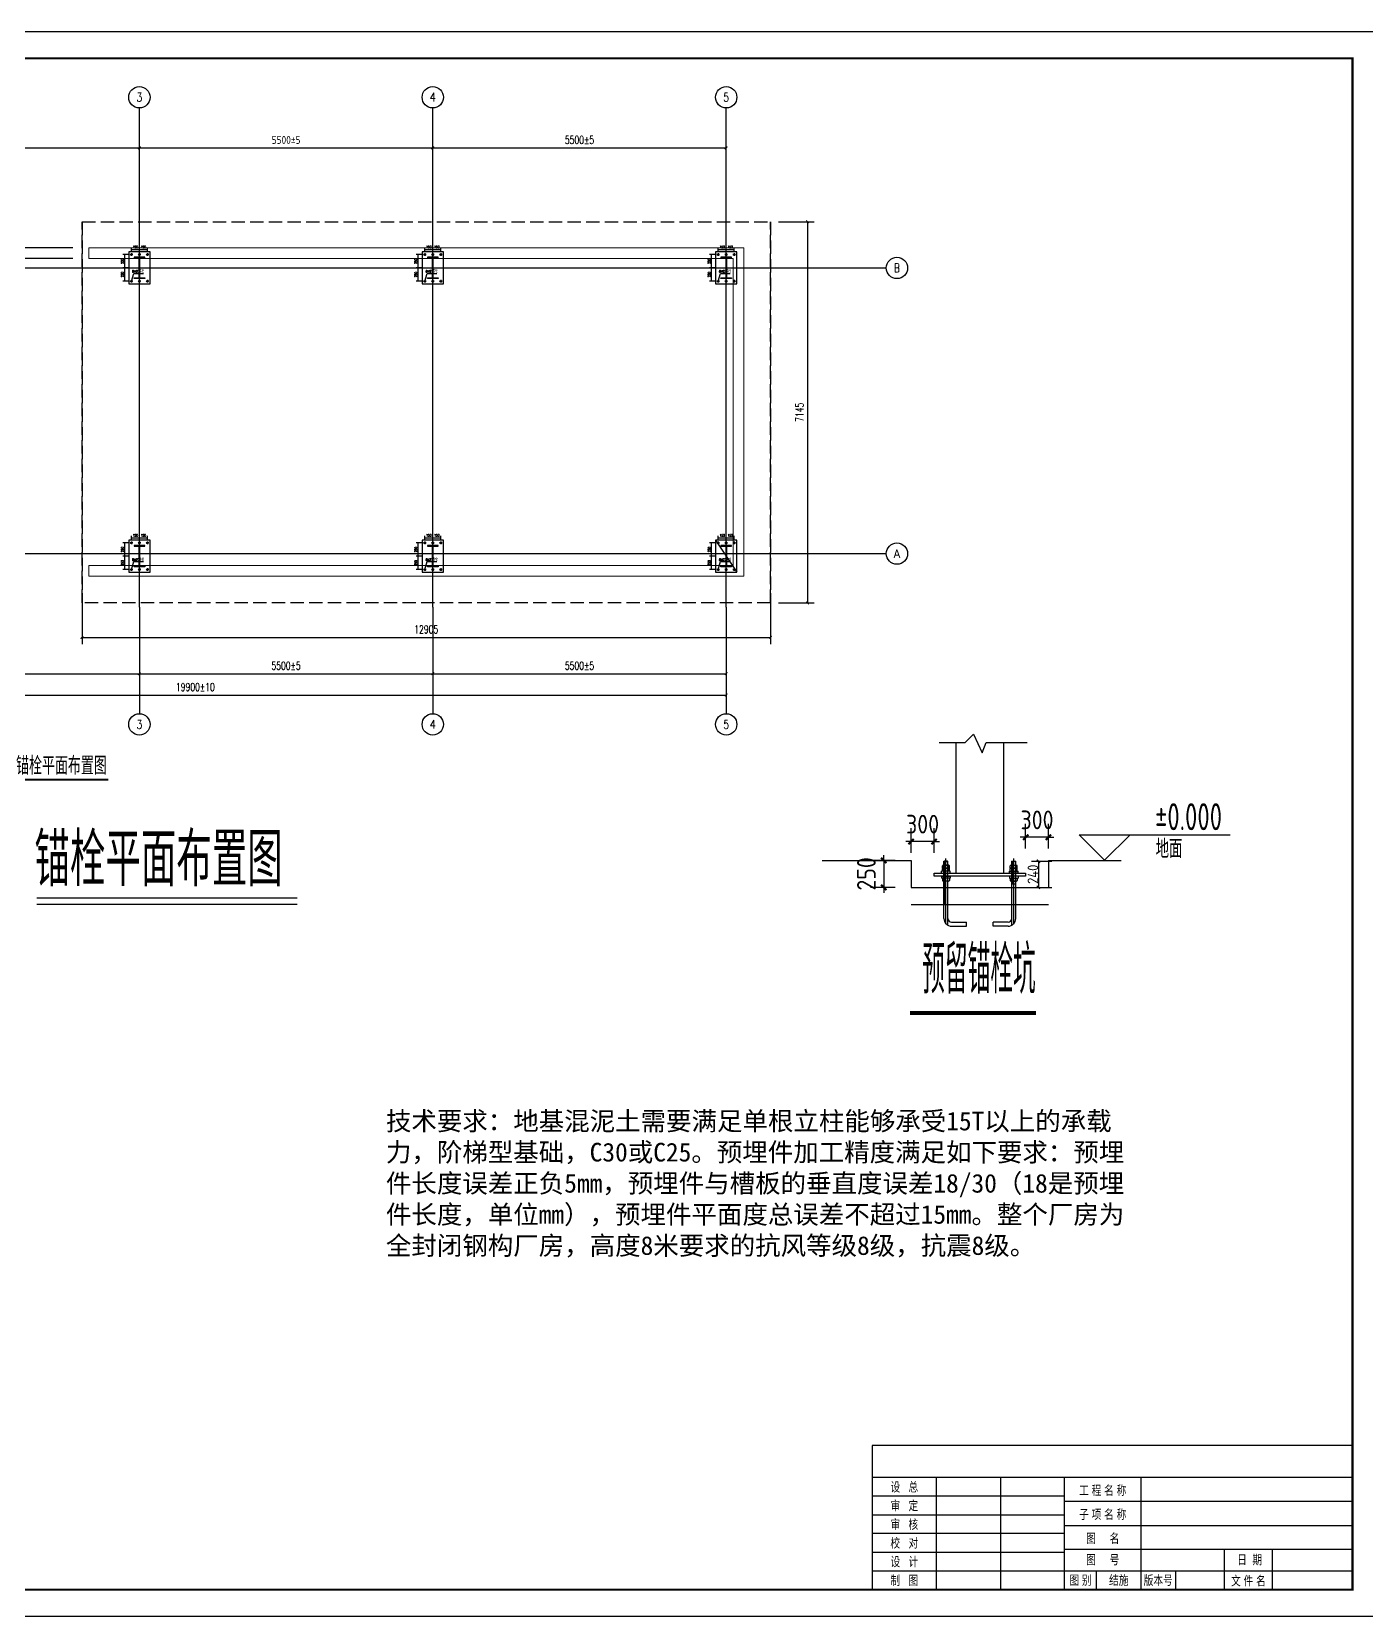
# Model space of a CAD drawing. Extents: x 1129386 to 1651949, y 463500 to 493200.
# Drawn here: x 1248415 to 1273433, y 463500 to 493200 of the extents above; entities that cross this region are included whole.
import ezdxf
from ezdxf.enums import TextEntityAlignment as Align

# ---------------------------------------------------------------- set-up
doc = ezdxf.new("R2010")
doc.units = 0
doc.header["$LTSCALE"] = 1000
doc.header["$MEASUREMENT"] = 0
for name, pattern in [('CENTER', [50.8, 31.75, -6.35, 6.35, -6.35]), ('DASH', [0.35, 0.25, -0.1]), ('DASHED', [4.8, 4, -0.8])]:
    doc.linetypes.add(name, pattern=pattern)
for name, color, linetype in [('1', 7, 'Continuous'), ('2', 3, 'CENTER'), ('3', 4, 'DASHED'), ('5', 2, 'Continuous'), ('8', 8, 'Continuous'), ('AXIS', 3, 'Continuous'), ('AXIS_TEXT', 7, 'Continuous'), ('DIM_LEAD', 3, 'Continuous'), ('DIM_SYMB', 3, 'Continuous'), ('DOTE', 1, 'Continuous'), ('PUB_DIM', 3, 'Continuous'), ('PUB_TEXT', 7, 'Continuous')]:
    doc.layers.add(name, color=color, linetype=linetype)
doc.styles.add('_TCH_AXIS', font='COMPLEX', dxfattribs={"bigfont": 'GBCBIG'})
doc.styles.add('_TCH_DIM', font='SIMPLEX', dxfattribs={"bigfont": 'GBCBIG'})
doc.styles.add('COMPLEX', font='COMPLEX')
doc.styles.add('DIM_FONT', font='SIMPLEX', dxfattribs={"width": 0.7, "bigfont": 'GBCBIG'})
doc.styles.add('HZ', font='tssdeng.shx', dxfattribs={"width": 0.7, "bigfont": 'tssdchn.shx'})
doc.styles.get("Standard").update_dxf_attribs({"font": 'gbenor.shx', "bigfont": 'gbcbig.shx'})
doc.styles.add('XKB', font='tjtxt.shx', dxfattribs={"width": 0.7, "bigfont": 'tssdchn.shx'})
doc.dimstyles.new('DIMN15', dxfattribs={"dimscale": 0.15, "dimtxt": 300, "dimasz": 100, "dimexe": 250, "dimexo": 300, "dimgap": 150, "dimtad": 1, "dimdec": 0, "dimzin": 0, "dimdsep": 46, "dimtxsty": 'DIM_FONT', "dimblk": 'ARCHTICK', "dimcen": 0.09, "dimclrt": 7, "dimazin": 2, "dimtfac": 1, "dimtdec": 0, "dimtix": 1, "dimtmove": 2, "dimatfit": 3, "dimldrblk": 'ARCHTICK', "dimfxl": 0, "dimtolj": 1, "dimtzin": 0, "dimarcsym": 0})
doc.dimstyles.new('DIMN50', dxfattribs={"dimscale": 0.5, "dimtxt": 300, "dimasz": 100, "dimexe": 250, "dimexo": 300, "dimgap": 150, "dimtad": 1, "dimdec": 0, "dimzin": 0, "dimdsep": 46, "dimtxsty": 'DIM_FONT', "dimblk": 'ARCHTICK', "dimcen": 0.09, "dimclrt": 7, "dimazin": 2, "dimtfac": 1, "dimtdec": 0, "dimtix": 1, "dimtmove": 2, "dimatfit": 3, "dimldrblk": 'ARCHTICK', "dimfxl": 0, "dimtolj": 1, "dimtzin": 0, "dimarcsym": 0})
doc.dimstyles.get("Standard").update_dxf_attribs({"dimscale": 100, "dimtxt": 3.5, "dimasz": 1, "dimexe": 2.5, "dimexo": 3, "dimgap": 1.5, "dimtad": 1, "dimdec": 0, "dimzin": 0, "dimdsep": 46, "dimtxsty": 'Standard', "dimblk": 'ARCHTICK', "dimcen": 0.09, "dimadec": 0, "dimazin": 0, "dimtfac": 1, "dimtdec": 0, "dimtix": 1, "dimtmove": 2, "dimatfit": 3, "dimldrblk": 'ARCHTICK', "dimfxl": 0, "dimtolj": 1, "dimtzin": 0, "dimarcsym": 0})

# ---------------------------------------------------------------- blocks, each defined once
blk = doc.blocks.new('_ArchTick')
at = {"color": 0, "linetype": 'ByBlock', "const_width": 0.4}
blk.add_lwpolyline([(-0.5, -0.5), (0.5, 0.5)], dxfattribs=at)
blk = doc.blocks.new('*D9')
at = {"layer": 'Defpoints', "color": 0}
for p in [(-6649, 16973), (-6499, 17069), (-6499, 16973)]:
    blk.add_point(p, dxfattribs=at)
at = {"layer": 'PUB_DIM', "color": 0, "lineweight": -2}
for p, q in [((-6649, 17018), (-6649, 17107)), ((-6649, 17069), (-6499, 17069)), ((-6499, 17018), (-6499, 17107))]:
    blk.add_line(p, q, dxfattribs=at)
at = {"layer": 'PUB_DIM', "color": 0, "lineweight": -2, "xscale": 15, "yscale": 15, "zscale": 15, "rotation": 180}
blk.add_blockref('_ArchTick', (-6649, 17069), dxfattribs=at)
at = {"layer": 'PUB_DIM', "color": 0, "lineweight": -2, "xscale": 15, "yscale": 15, "zscale": 15}
blk.add_blockref('_ArchTick', (-6499, 17069), dxfattribs=at)
at = {"layer": 'PUB_DIM', "color": 7, "insert": (-6574, 17114), "char_height": 45, "attachment_point": 5, "style": 'DIM_FONT'}
blk.add_mtext('\\A1;150', dxfattribs=at)
blk = doc.blocks.new('*D10')
at = {"layer": 'Defpoints', "color": 0}
for p in [(-6499, 16973), (-6349, 17069), (-6349, 16973)]:
    blk.add_point(p, dxfattribs=at)
at = {"layer": 'PUB_DIM', "color": 0, "lineweight": -2}
for p, q in [((-6499, 17018), (-6499, 17107)), ((-6499, 17069), (-6349, 17069)), ((-6349, 17018), (-6349, 17107))]:
    blk.add_line(p, q, dxfattribs=at)
at = {"layer": 'PUB_DIM', "color": 0, "lineweight": -2, "xscale": 15, "yscale": 15, "zscale": 15, "rotation": 180}
blk.add_blockref('_ArchTick', (-6499, 17069), dxfattribs=at)
at = {"layer": 'PUB_DIM', "color": 0, "lineweight": -2, "xscale": 15, "yscale": 15, "zscale": 15}
blk.add_blockref('_ArchTick', (-6349, 17069), dxfattribs=at)
at = {"layer": 'PUB_DIM', "color": 7, "insert": (-6424, 17114), "char_height": 45, "attachment_point": 5, "style": 'DIM_FONT'}
blk.add_mtext('\\A1;150', dxfattribs=at)
blk = doc.blocks.new('*D11')
at = {"layer": 'Defpoints', "color": 0}
for p in [(-6773, 16973), (-6649, 16973), (-6649, 16723)]:
    blk.add_point(p, dxfattribs=at)
at = {"layer": 'PUB_DIM', "color": 0, "lineweight": -2}
for p, q in [((-6694, 16973), (-6810, 16973)), ((-6773, 16723), (-6773, 16973)), ((-6694, 16723), (-6810, 16723))]:
    blk.add_line(p, q, dxfattribs=at)
at = {"layer": 'PUB_DIM', "color": 0, "lineweight": -2, "xscale": 15, "yscale": 15, "zscale": 15}
for p, rotation in [((-6773, 16973), 90), ((-6773, 16723), 270)]:
    blk.add_blockref('_ArchTick', p, dxfattribs=dict(at, rotation=rotation))
at = {"layer": 'PUB_DIM', "color": 7, "insert": (-6818, 16848), "char_height": 45, "attachment_point": 5, "rotation": 90, "style": 'DIM_FONT'}
blk.add_mtext('\\A1;250', dxfattribs=at)
blk = doc.blocks.new('*D12')
at = {"layer": 'Defpoints', "color": 0}
for p in [(-6773, 16723), (-6649, 16723), (-6649, 16473)]:
    blk.add_point(p, dxfattribs=at)
at = {"layer": 'PUB_DIM', "color": 0, "lineweight": -2}
for p, q in [((-6694, 16723), (-6810, 16723)), ((-6773, 16473), (-6773, 16723)), ((-6694, 16473), (-6810, 16473))]:
    blk.add_line(p, q, dxfattribs=at)
at = {"layer": 'PUB_DIM', "color": 0, "lineweight": -2, "xscale": 15, "yscale": 15, "zscale": 15}
for p, rotation in [((-6773, 16723), 90), ((-6773, 16473), 270)]:
    blk.add_blockref('_ArchTick', p, dxfattribs=dict(at, rotation=rotation))
at = {"layer": 'PUB_DIM', "color": 7, "insert": (-6818, 16598), "char_height": 45, "attachment_point": 5, "rotation": 90, "style": 'DIM_FONT'}
blk.add_mtext('\\A1;250', dxfattribs=at)
blk = doc.blocks.new('*D410')
at = {"layer": 'AXIS', "color": 0, "lineweight": -2}
for p, q in [((1244933, 489922), (1244933, 491147)), ((1244933, 491022), (1250433, 491022)), ((1250433, 489922), (1250433, 491147))]:
    blk.add_line(p, q, dxfattribs=at)
at = {"layer": 'Defpoints', "color": 0}
for p in [(1250433, 491022), (1244933, 489772), (1250433, 489772)]:
    blk.add_point(p, dxfattribs=at)
at = {"layer": 'AXIS', "color": 0, "lineweight": -2, "xscale": 50, "yscale": 50, "zscale": 50, "rotation": 180}
blk.add_blockref('_ArchTick', (1244933, 491022), dxfattribs=at)
at = {"layer": 'AXIS', "color": 0, "lineweight": -2, "xscale": 50, "yscale": 50, "zscale": 50}
blk.add_blockref('_ArchTick', (1250433, 491022), dxfattribs=at)
at = {"layer": 'AXIS', "color": 7, "insert": (1247683, 491172), "char_height": 150, "attachment_point": 5, "style": 'DIM_FONT'}
blk.add_mtext('\\A1;5500%%P5', dxfattribs=at)
blk = doc.blocks.new('*D411')
at = {"layer": 'AXIS', "color": 0, "lineweight": -2}
for p, q in [((1250433, 489922), (1250433, 491147)), ((1250433, 491022), (1255933, 491022)), ((1255933, 489922), (1255933, 491147))]:
    blk.add_line(p, q, dxfattribs=at)
at = {"layer": 'Defpoints', "color": 0}
for p in [(1255933, 491022), (1250433, 489772), (1255933, 489772)]:
    blk.add_point(p, dxfattribs=at)
at = {"layer": 'AXIS', "color": 0, "lineweight": -2, "xscale": 50, "yscale": 50, "zscale": 50, "rotation": 180}
blk.add_blockref('_ArchTick', (1250433, 491022), dxfattribs=at)
at = {"layer": 'AXIS', "color": 0, "lineweight": -2, "xscale": 50, "yscale": 50, "zscale": 50}
blk.add_blockref('_ArchTick', (1255933, 491022), dxfattribs=at)
at = {"layer": 'AXIS', "color": 7, "insert": (1253183, 491172), "char_height": 150, "attachment_point": 5}
blk.add_mtext('\\A1;5500%%P5', dxfattribs=at)
blk = doc.blocks.new('*D412')
at = {"layer": 'AXIS', "color": 0, "lineweight": -2}
for p, q in [((1255933, 489922), (1255933, 491147)), ((1255933, 491022), (1261433, 491022)), ((1261433, 489922), (1261433, 491147))]:
    blk.add_line(p, q, dxfattribs=at)
at = {"layer": 'Defpoints', "color": 0}
for p in [(1261433, 491022), (1255933, 489772), (1261433, 489772)]:
    blk.add_point(p, dxfattribs=at)
at = {"layer": 'AXIS', "color": 0, "lineweight": -2, "xscale": 50, "yscale": 50, "zscale": 50, "rotation": 180}
blk.add_blockref('_ArchTick', (1255933, 491022), dxfattribs=at)
at = {"layer": 'AXIS', "color": 0, "lineweight": -2, "xscale": 50, "yscale": 50, "zscale": 50}
blk.add_blockref('_ArchTick', (1261433, 491022), dxfattribs=at)
at = {"layer": 'AXIS', "color": 7, "insert": (1258683, 491172), "char_height": 150, "attachment_point": 5, "style": 'DIM_FONT'}
blk.add_mtext('\\A1;5500%%P5', dxfattribs=at)
blk = doc.blocks.new('*D414')
at = {"layer": 'AXIS', "color": 0, "lineweight": -2}
for p, q in [((1244933, 482267), (1244933, 481042)), ((1250433, 482267), (1250433, 481042)), ((1244933, 481167), (1250433, 481167))]:
    blk.add_line(p, q, dxfattribs=at)
at = {"layer": 'Defpoints', "color": 0}
for p in [(1244933, 482417), (1250433, 482417), (1250433, 481167)]:
    blk.add_point(p, dxfattribs=at)
at = {"layer": 'AXIS', "color": 0, "lineweight": -2, "xscale": 50, "yscale": 50, "zscale": 50, "rotation": 180}
blk.add_blockref('_ArchTick', (1244933, 481167), dxfattribs=at)
at = {"layer": 'AXIS', "color": 0, "lineweight": -2, "xscale": 50, "yscale": 50, "zscale": 50}
blk.add_blockref('_ArchTick', (1250433, 481167), dxfattribs=at)
at = {"layer": 'AXIS', "color": 7, "insert": (1247683, 481317), "char_height": 150, "attachment_point": 5, "style": 'DIM_FONT'}
blk.add_mtext('\\A1;5500%%P5', dxfattribs=at)
blk = doc.blocks.new('*D415')
at = {"layer": 'AXIS', "color": 0, "lineweight": -2}
for p, q in [((1250433, 482267), (1250433, 481042)), ((1255933, 482267), (1255933, 481042)), ((1250433, 481167), (1255933, 481167))]:
    blk.add_line(p, q, dxfattribs=at)
at = {"layer": 'Defpoints', "color": 0}
for p in [(1250433, 482417), (1255933, 482417), (1255933, 481167)]:
    blk.add_point(p, dxfattribs=at)
at = {"layer": 'AXIS', "color": 0, "lineweight": -2, "xscale": 50, "yscale": 50, "zscale": 50, "rotation": 180}
blk.add_blockref('_ArchTick', (1250433, 481167), dxfattribs=at)
at = {"layer": 'AXIS', "color": 0, "lineweight": -2, "xscale": 50, "yscale": 50, "zscale": 50}
blk.add_blockref('_ArchTick', (1255933, 481167), dxfattribs=at)
at = {"layer": 'AXIS', "color": 7, "insert": (1253183, 481317), "char_height": 150, "attachment_point": 5, "style": 'DIM_FONT'}
blk.add_mtext('\\A1;5500%%P5', dxfattribs=at)
blk = doc.blocks.new('*D416')
at = {"layer": 'AXIS', "color": 0, "lineweight": -2}
for p, q in [((1255933, 482267), (1255933, 481042)), ((1261433, 482267), (1261433, 481042)), ((1255933, 481167), (1261433, 481167))]:
    blk.add_line(p, q, dxfattribs=at)
at = {"layer": 'Defpoints', "color": 0}
for p in [(1255933, 482417), (1261433, 482417), (1261433, 481167)]:
    blk.add_point(p, dxfattribs=at)
at = {"layer": 'AXIS', "color": 0, "lineweight": -2, "xscale": 50, "yscale": 50, "zscale": 50, "rotation": 180}
blk.add_blockref('_ArchTick', (1255933, 481167), dxfattribs=at)
at = {"layer": 'AXIS', "color": 0, "lineweight": -2, "xscale": 50, "yscale": 50, "zscale": 50}
blk.add_blockref('_ArchTick', (1261433, 481167), dxfattribs=at)
at = {"layer": 'AXIS', "color": 7, "insert": (1258683, 481317), "char_height": 150, "attachment_point": 5, "style": 'DIM_FONT'}
blk.add_mtext('\\A1;5500±5', dxfattribs=at)
blk = doc.blocks.new('*D417')
at = {"layer": 'AXIS', "color": 0, "lineweight": -2}
for p, q in [((1241533, 482267), (1241533, 480642)), ((1261433, 482267), (1261433, 480642)), ((1241533, 480767), (1261433, 480767))]:
    blk.add_line(p, q, dxfattribs=at)
at = {"layer": 'Defpoints', "color": 0}
for p in [(1241533, 482417), (1261433, 482417), (1261433, 480767)]:
    blk.add_point(p, dxfattribs=at)
at = {"layer": 'AXIS', "color": 0, "lineweight": -2, "xscale": 50, "yscale": 50, "zscale": 50, "rotation": 180}
blk.add_blockref('_ArchTick', (1241533, 480767), dxfattribs=at)
at = {"layer": 'AXIS', "color": 0, "lineweight": -2, "xscale": 50, "yscale": 50, "zscale": 50}
blk.add_blockref('_ArchTick', (1261433, 480767), dxfattribs=at)
at = {"layer": 'AXIS', "color": 7, "insert": (1251483, 480917), "char_height": 150, "attachment_point": 5, "style": 'DIM_FONT'}
blk.add_mtext('\\A1;19900%%P10', dxfattribs=at)
blk = doc.blocks.new('_AXISO')
blk.add_circle((0, 0), 0.5)
at = {"layer": 'AXIS_TEXT', "style": 'COMPLEX', "width": 1.041667}
blk.add_attdef('A', text='', height=0.56, dxfattribs=at).set_placement((-0.25, -0.28), (0.25, -0.28), align=Align.FIT)
blk = doc.blocks.new('*D419')
at = {"color": 0, "lineweight": -2}
for p, q in [((1248198, 489148), (1248198, 489248)), ((1249188, 489148), (1247948, 489148)), ((1249188, 488948), (1247948, 488948)), ((1248198, 489148), (1248198, 488948)), ((1248198, 488948), (1248198, 488848))]:
    blk.add_line(p, q, dxfattribs=at)
at = {"layer": 'Defpoints', "color": 0}
for p in [(1248198, 488948), (1249488, 489148), (1249488, 488948)]:
    blk.add_point(p, dxfattribs=at)
at = {"color": 0, "lineweight": -2, "xscale": 100, "yscale": 100, "zscale": 100}
for p, rotation in [((1248198, 489148), 270), ((1248198, 488948), 90)]:
    blk.add_blockref('_ArchTick', p, dxfattribs=dict(at, rotation=rotation))
at = {"color": 0, "insert": (1247873, 489048), "char_height": 350, "attachment_point": 5, "rotation": 90}
blk.add_mtext('\\A1;200', dxfattribs=at)
blk = doc.blocks.new('*D421')
at = {"color": 0, "lineweight": -2}
for p, q in [((1264600, 477667), (1264136, 477667)), ((1264386, 477667), (1264386, 477767)), ((1264386, 477667), (1264386, 477163)), ((1264600, 477163), (1264136, 477163)), ((1264386, 477163), (1264386, 477063))]:
    blk.add_line(p, q, dxfattribs=at)
at = {"layer": 'Defpoints', "color": 0}
for p in [(1264900, 477667), (1264386, 477163), (1264900, 477163)]:
    blk.add_point(p, dxfattribs=at)
at = {"color": 0, "lineweight": -2, "xscale": 100, "yscale": 100, "zscale": 100}
for p, rotation in [((1264386, 477667), 270), ((1264386, 477163), 90)]:
    blk.add_blockref('_ArchTick', p, dxfattribs=dict(at, rotation=rotation))
at = {"color": 0, "insert": (1264061, 477415), "char_height": 350, "attachment_point": 5, "rotation": 90}
blk.add_mtext('\\A1;250', dxfattribs=at)
blk = doc.blocks.new('*D422')
at = {"color": 0, "lineweight": -2}
for p, q in [((1264900, 477809), (1264900, 478272)), ((1265329, 477809), (1265329, 478272)), ((1264900, 478022), (1264800, 478022)), ((1265329, 478022), (1264900, 478022)), ((1265329, 478022), (1265429, 478022))]:
    blk.add_line(p, q, dxfattribs=at)
at = {"layer": 'Defpoints', "color": 0}
for p in [(1264900, 478022), (1264900, 477509), (1265329, 477509)]:
    blk.add_point(p, dxfattribs=at)
at = {"color": 0, "lineweight": -2, "xscale": 100, "yscale": 100, "zscale": 100}
blk.add_blockref('_ArchTick', (1264900, 478022), dxfattribs=at)
at = {"color": 0, "lineweight": -2, "xscale": 100, "yscale": 100, "zscale": 100, "rotation": 180}
blk.add_blockref('_ArchTick', (1265329, 478022), dxfattribs=at)
at = {"color": 0, "insert": (1265115, 478347), "char_height": 350, "attachment_point": 5}
blk.add_mtext('\\A1;300', dxfattribs=at)
blk = doc.blocks.new('*D423')
at = {"color": 0, "lineweight": -2}
for p, q in [((1267046, 477889), (1267046, 478352)), ((1267475, 477889), (1267475, 478352)), ((1267046, 478102), (1266946, 478102)), ((1267475, 478102), (1267046, 478102)), ((1267475, 478102), (1267575, 478102))]:
    blk.add_line(p, q, dxfattribs=at)
at = {"layer": 'Defpoints', "color": 0}
for p in [(1267046, 478102), (1267046, 477589), (1267475, 477589)]:
    blk.add_point(p, dxfattribs=at)
at = {"color": 0, "lineweight": -2, "xscale": 100, "yscale": 100, "zscale": 100}
blk.add_blockref('_ArchTick', (1267046, 478102), dxfattribs=at)
at = {"color": 0, "lineweight": -2, "xscale": 100, "yscale": 100, "zscale": 100, "rotation": 180}
blk.add_blockref('_ArchTick', (1267475, 478102), dxfattribs=at)
at = {"color": 0, "insert": (1267260, 478427), "char_height": 350, "attachment_point": 5}
blk.add_mtext('\\A1;300', dxfattribs=at)
blk = doc.blocks.new('*D424')
at = {"color": 0, "lineweight": -2}
for p, q in [((1267154, 477653), (1267536, 477653)), ((1267286, 477653), (1267286, 477163)), ((1267161, 477163), (1267536, 477163))]:
    blk.add_line(p, q, dxfattribs=at)
at = {"layer": 'Defpoints', "color": 0}
for p in [(1266854, 477653), (1266861, 477163), (1267286, 477163)]:
    blk.add_point(p, dxfattribs=at)
at = {"color": 0, "lineweight": -2, "xscale": 60, "yscale": 60, "zscale": 60}
for p, rotation in [((1267286, 477653), 90), ((1267286, 477163), 270)]:
    blk.add_blockref('_ArchTick', p, dxfattribs=dict(at, rotation=rotation))
at = {"color": 0, "insert": (1267183, 477408), "char_height": 200, "attachment_point": 5, "rotation": 90}
blk.add_mtext('\\A1;240', dxfattribs=at)
blk = doc.blocks.new('*D438')
at = {"layer": 'AXIS', "color": 0, "lineweight": -2}
for p, q in [((1262413, 489638), (1263083, 489638)), ((1262958, 489638), (1262958, 482493)), ((1262413, 482493), (1263083, 482493))]:
    blk.add_line(p, q, dxfattribs=at)
at = {"layer": 'Defpoints', "color": 0}
for p in [(1262263, 489638), (1262263, 482493), (1262958, 482493)]:
    blk.add_point(p, dxfattribs=at)
at = {"layer": 'AXIS', "color": 0, "lineweight": -2, "xscale": 50, "yscale": 50, "zscale": 50}
for p, rotation in [((1262958, 489638), 90), ((1262958, 482493), 270)]:
    blk.add_blockref('_ArchTick', p, dxfattribs=dict(at, rotation=rotation))
at = {"layer": 'AXIS', "color": 7, "insert": (1262808, 486065), "char_height": 150, "attachment_point": 5, "rotation": 90, "style": 'DIM_FONT'}
blk.add_mtext('\\A1;7145', dxfattribs=at)
blk = doc.blocks.new('*D439')
at = {"layer": 'AXIS', "color": 0, "lineweight": -2}
for p, q in [((1249358, 482676), (1249358, 481723)), ((1262263, 482676), (1262263, 481723)), ((1249358, 481848), (1262263, 481848))]:
    blk.add_line(p, q, dxfattribs=at)
at = {"layer": 'Defpoints', "color": 0}
for p in [(1249358, 482826), (1262263, 482826), (1262263, 481848)]:
    blk.add_point(p, dxfattribs=at)
at = {"layer": 'AXIS', "color": 0, "lineweight": -2, "xscale": 50, "yscale": 50, "zscale": 50, "rotation": 180}
blk.add_blockref('_ArchTick', (1249358, 481848), dxfattribs=at)
at = {"layer": 'AXIS', "color": 0, "lineweight": -2, "xscale": 50, "yscale": 50, "zscale": 50}
blk.add_blockref('_ArchTick', (1262263, 481848), dxfattribs=at)
at = {"layer": 'AXIS', "color": 7, "insert": (1255811, 481998), "char_height": 150, "attachment_point": 5, "style": 'DIM_FONT'}
blk.add_mtext('\\A1;12905', dxfattribs=at)
blk = doc.blocks.new('ew43 434tr34')
for p, q in [((-6698.6, 17022.7), (-6698.6, 16422.7)), ((-6298.6, 17022.7), (-6698.6, 17022.7)), ((-6623.6, 16972.7), (-6673.6, 16972.7)), ((-6648.6, 16997.7), (-6648.6, 16947.7)), ((-6473.6, 16972.7), (-6523.6, 16972.7)), ((-6498.6, 16997.7), (-6498.6, 16947.7)), ((-6323.6, 16972.7), (-6373.6, 16972.7)), ((-6348.6, 16997.7), (-6348.6, 16947.7)), ((-6298.6, 16422.7), (-6298.6, 17022.7)), ((-6498.6, 16922.7), (-6498.6, 16522.7)), ((-6698.6, 16422.7), (-6298.6, 16422.7)), ((-6623.6, 16472.7), (-6673.6, 16472.7)), ((-6648.6, 16497.7), (-6648.6, 16447.7)), ((-6473.6, 16472.7), (-6523.6, 16472.7)), ((-6498.6, 16497.7), (-6498.6, 16447.7)), ((-6323.6, 16472.7), (-6373.6, 16472.7)), ((-6348.6, 16497.7), (-6348.6, 16447.7))]:
    blk.add_line(p, q)
for points in [[(-6598.6, 16909.7), (-6398.6, 16909.7), (-6398.6, 16922.7), (-6598.6, 16922.7)], [(-6501.6, 16922.7), (-6495.6, 16922.7), (-6495.6, 16522.7), (-6501.6, 16522.7)], [(-6598.6, 16535.7), (-6398.6, 16535.7), (-6398.6, 16522.7), (-6598.6, 16522.7)]]:
    blk.add_lwpolyline(points, close=True)
for centre in [(-6648.6, 16972.7), (-6498.6, 16972.7), (-6348.6, 16972.7), (-6648.6, 16472.7), (-6498.6, 16472.7), (-6348.6, 16472.7)]:
    blk.add_circle(centre, 15)
at = {"layer": 'DIM_LEAD'}
for p, q in [((-6648.6, 16472.7), (-6604.3, 16621.4)), ((-6604.3, 16621.4), (-6422, 16621.4))]:
    blk.add_line(p, q, dxfattribs=at)
at = {"layer": 'PUB_TEXT', "style": '_TCH_DIM', "width": 0.705882}
blk.add_text('6M27', height=44.62, dxfattribs=at).set_placement((-6634.1, 16637.2))
at = {"layer": 'PUB_TEXT', "style": '_TCH_DIM'}
blk.add_text('锚栓', height=50.64, dxfattribs=at).set_placement((-6508.1, 16637.2))
at = {"layer": 'PUB_DIM'}
for p1, p2, distance, picture, middle in [((-6648.6, 16722.7), (-6648.6, 16972.7), 124, '*D11', (-6817.5, 16847.7)), ((-6648.6, 16972.7), (-6498.6, 16972.7), 96.8, '*D9', (-6573.6, 17114.5)), ((-6498.6, 16972.7), (-6348.6, 16972.7), 96.8, '*D10', (-6423.6, 17114.5)), ((-6648.6, 16472.7), (-6648.6, 16722.7), 124, '*D12', (-6817.5, 16597.7))]:
    dim = blk.add_aligned_dim(p1=p1, p2=p2, distance=distance, dimstyle='DIMN15', dxfattribs=at)
    dim.commit()
    dim.dimension.update_dxf_attribs({"geometry": picture, "text_midpoint": middle})

msp = doc.modelspace()

# ---------------------------------------------------------------- linework, layer by layer
for p, q in [((1261233.4, 483668.7), (1261633.4, 483068.7)), ((1265914.3, 479879.8), (1266067.5, 480034.9)), ((1266067.5, 480034.9), (1266231.7, 479684.9)), ((1266231.7, 479684.9), (1266306.1, 479879.8)), ((1263231.1, 477667.2), (1264900.3, 477667.2)), ((1264900.3, 477667.2), (1264900.3, 477162.6)), ((1267474.9, 477667.2), (1267474.9, 477162.6)), ((1267474.9, 477667.2), (1268835.8, 477667.2)), ((1264900.3, 477162.6), (1267474.9, 477162.6)), ((1264900.3, 476842.6), (1267474.9, 476842.6))]:
    msp.add_line(p, q)
for points in [[(1265427.3, 479879.8), (1265914.3, 479879.8)], [(1265743.7, 477430.3), (1265743.7, 479879.8)], [(1266306.1, 479879.8), (1267076.7, 479879.8)], [(1266631.5, 479879.8), (1266631.5, 477430.3)]]:
    msp.add_lwpolyline(points)
msp.add_lwpolyline([(1265329.3, 477430.3), (1267045.9, 477430.3), (1267045.9, 477371.8), (1265329.3, 477371.8)], close=True)
at = {"layer": '1', "color": 7, "linetype": 'DASH', "lineweight": 30}
for p, q in [((1249358.4, 482492.9), (1249358.4, 489637.9)), ((1249358.4, 489637.9), (1262263.4, 489637.9)), ((1249358.4, 489637.9), (1249358.4, 482492.9)), ((1249358.4, 489637.9), (1262263.4, 489637.9)), ((1262263.4, 482492.9), (1262263.4, 489637.9)), ((1262263.4, 489637.9), (1262263.4, 482492.9)), ((1262263.4, 482492.9), (1249358.4, 482492.9)), ((1262263.4, 482492.9), (1249358.4, 482492.9))]:
    msp.add_line(p, q, dxfattribs=at)
at = {"layer": '1', "color": 2, "linetype": 'Continuous', "lineweight": 13}
for p, q in [((1249488.4, 488947.9), (1249488.4, 489147.9)), ((1249488.4, 489147.9), (1261763.4, 489147.9)), ((1249488.4, 489147.9), (1249488.4, 488947.9)), ((1249488.4, 489147.9), (1261763.4, 489147.9)), ((1261563.4, 488947.9), (1249488.4, 488947.9)), ((1249488.4, 488947.9), (1261563.4, 488947.9)), ((1261563.4, 488947.9), (1261563.4, 483192.9)), ((1261563.4, 483192.9), (1261563.4, 488947.9)), ((1261763.4, 489147.9), (1261763.4, 482992.9)), ((1261763.4, 482992.9), (1261763.4, 489147.9)), ((1261563.4, 483192.9), (1249488.4, 483192.9)), ((1249488.4, 482992.9), (1249488.4, 483192.9)), ((1261563.4, 483192.9), (1249488.4, 483192.9)), ((1249488.4, 483192.9), (1249488.4, 482992.9)), ((1261763.4, 482992.9), (1249488.4, 482992.9)), ((1261763.4, 482992.9), (1249488.4, 482992.9))]:
    msp.add_line(p, q, dxfattribs=at)
at = {"layer": '1', "color": 7}
for p, q in [((1268527.2, 477672.1), (1268049.9, 478149.4)), ((1268049.9, 478149.4), (1270881.4, 478149.4)), ((1268527.2, 477672.1), (1269004.5, 478149.4))]:
    msp.add_line(p, q, dxfattribs=at)
at = {"layer": '1'}
msp.add_line((1248513.7, 476846.8), (1253390.6, 476846.8), dxfattribs=at)
at = {"layer": '1', "ltscale": 0.5}
msp.add_lwpolyline([(1231622.6, 463500.1), (1273672.5, 463500.1), (1273672.5, 493200), (1231622.6, 493200)], close=True, dxfattribs=at)
at = {"layer": '1', "const_width": 78.8}
msp.add_lwpolyline([(1264878.3, 474807.8), (1267240.8, 474807.8)], dxfattribs=at)
at = {"layer": '1'}
for points in [[(1273172.5, 466100.1), (1264172.5, 466100.1)], [(1265372.5, 464000.1), (1265372.5, 466100.1)], [(1266572.5, 466100.1), (1266572.5, 464000.1)], [(1267772.5, 464000.1), (1267772.5, 466100.1)], [(1269208.8, 466100.1), (1269208.8, 464000.1)], [(1267772.5, 465750.1), (1264172.5, 465750.1)], [(1264172.5, 465400.1), (1267772.5, 465400.1)], [(1273172.5, 465650.1), (1267772.5, 465650.1)], [(1267772.5, 465200.1), (1273172.5, 465200.1)], [(1267772.5, 465050.1), (1264172.5, 465050.1)], [(1264172.5, 464700.1), (1267772.5, 464700.1)], [(1273172.5, 464750.1), (1267772.5, 464750.1)], [(1270772.5, 464000.1), (1270772.5, 464750.1)], [(1271672.5, 464350.1), (1271672.5, 464750.1)], [(1264172.5, 464350.1), (1273172.5, 464350.1)], [(1268375.7, 464000.1), (1268375.7, 464350.1)], [(1269855, 464350.1), (1269855, 464000.1)], [(1271672.5, 464000.1), (1271672.5, 464404.9)]]:
    msp.add_lwpolyline(points, dxfattribs=at)
at = {"layer": '2', "color": 3, "linetype": 'CENTER'}
for p, q in [((1265552.3, 476472.8), (1265552.3, 477705.3)), ((1266822.8, 476472.8), (1266822.8, 477705.3))]:
    msp.add_line(p, q, dxfattribs=at)
at = {"layer": '3', "color": 4, "linetype": 'DASHED'}
for p, q in [((1265514.1, 476842.6), (1265514.1, 477651.1)), ((1265521.3, 477647.7), (1265521.3, 476842.6)), ((1265583.3, 477647.7), (1265583.3, 476842.6)), ((1265590.8, 476842.6), (1265590.6, 477651.1)), ((1266784.6, 477222.3), (1266784.6, 477651.1)), ((1266791.9, 477647.7), (1266791.9, 477222.3)), ((1266853.9, 477647.7), (1266853.9, 477222.3)), ((1266861.1, 477222.3), (1266861.1, 477651.1)), ((1266861.6, 477222.3), (1266784.4, 477222.3)), ((1265514.1, 476842.6), (1265590.8, 476842.6))]:
    msp.add_line(p, q, dxfattribs=at)
at = {"layer": '5', "color": 2, "linetype": 'Continuous'}
for p, q in [((1265608.6, 477575.7), (1265499, 477575.7)), ((1265513.6, 477646.9), (1265521.3, 477652.9)), ((1265513.6, 477646.9), (1265590.7, 477646.9)), ((1265514.1, 477576), (1265514.1, 477647.7)), ((1265514.1, 477576), (1265514.1, 477466.3)), ((1265583.3, 477652.9), (1265521.3, 477652.9)), ((1265590.7, 477646.9), (1265583.3, 477652.9)), ((1265590.6, 477576), (1265590.6, 477647.7)), ((1265590.6, 477576), (1265590.6, 477466.3)), ((1266766.5, 477575.7), (1266876.2, 477575.7)), ((1266784.4, 477646.9), (1266791.9, 477652.9)), ((1266861.6, 477646.9), (1266784.4, 477646.9)), ((1266784.6, 477576), (1266784.6, 477647.7)), ((1266784.6, 477576), (1266784.6, 477466.3)), ((1266791.9, 477652.9), (1266853.9, 477652.9)), ((1266861.6, 477646.9), (1266853.9, 477652.9)), ((1266861.1, 477576), (1266861.1, 477647.7)), ((1266861.1, 477576), (1266861.1, 477466.3)), ((1265632.6, 477466.2), (1265471.7, 477466.2)), ((1265471.7, 477430.3), (1265471.7, 477466.2)), ((1265471.7, 477430.3), (1265632.6, 477430.3)), ((1265471.7, 477430.3), (1265632.6, 477430.3)), ((1265471.7, 477371.8), (1265632.6, 477371.8)), ((1265471.7, 477371.8), (1265471.7, 477335.9)), ((1265471.7, 477371.8), (1265632.6, 477371.8)), ((1265632.6, 477335.9), (1265471.7, 477335.9)), ((1265489.8, 477520.6), (1265489.8, 477566.5)), ((1265617.8, 477520.6), (1265489.8, 477520.6)), ((1265489.8, 477465.5), (1265489.8, 477511.4)), ((1265617.8, 477335.9), (1265489.8, 477335.9)), ((1265489.8, 477335.9), (1265489.8, 477290)), ((1265608.6, 477520.6), (1265499, 477520.6)), ((1265608.6, 477335.9), (1265499, 477335.9)), ((1265608.6, 477280.8), (1265499, 477280.8)), ((1265617.8, 477520.6), (1265617.8, 477566.5)), ((1265617.8, 477465.5), (1265617.8, 477511.4)), ((1265617.8, 477335.9), (1265617.8, 477290)), ((1265632.6, 477430.3), (1265632.6, 477466.2)), ((1265632.6, 477371.8), (1265632.6, 477335.9)), ((1266742.6, 477466.2), (1266903.5, 477466.2)), ((1266742.6, 477430.3), (1266742.6, 477466.2)), ((1266903.5, 477430.3), (1266742.6, 477430.3)), ((1266903.5, 477430.3), (1266742.6, 477430.3)), ((1266903.5, 477371.8), (1266742.6, 477371.8)), ((1266742.6, 477371.8), (1266742.6, 477335.9)), ((1266903.5, 477371.8), (1266742.6, 477371.8)), ((1266742.6, 477335.9), (1266903.5, 477335.9)), ((1266757.4, 477520.6), (1266757.4, 477566.5)), ((1266757.4, 477520.6), (1266885.4, 477520.6)), ((1266757.4, 477465.5), (1266757.4, 477511.4)), ((1266757.4, 477335.9), (1266885.4, 477335.9)), ((1266757.4, 477335.9), (1266757.4, 477290)), ((1266766.5, 477520.6), (1266876.2, 477520.6)), ((1266766.5, 477335.9), (1266876.2, 477335.9)), ((1266766.5, 477280.8), (1266876.2, 477280.8)), ((1266885.4, 477520.6), (1266885.4, 477566.5)), ((1266885.4, 477465.5), (1266885.4, 477511.4)), ((1266885.4, 477335.9), (1266885.4, 477290)), ((1266903.5, 477430.3), (1266903.5, 477466.2)), ((1266903.5, 477371.8), (1266903.5, 477335.9)), ((1265514.1, 476579), (1265514.1, 477222.3)), ((1265590.6, 476451.1), (1265590.6, 477222.3)), ((1266784.6, 476451.1), (1266784.6, 477222.3)), ((1266861.1, 476579), (1266861.1, 477222.3)), ((1265653.9, 476434), (1265937.6, 476434)), ((1265658.1, 476511.5), (1265937.6, 476511.5)), ((1265937.6, 476434), (1265937.6, 476511.5)), ((1266717.1, 476511.5), (1266437.6, 476511.5)), ((1266437.6, 476434), (1266437.6, 476511.5)), ((1266721.3, 476434), (1266437.6, 476434))]:
    msp.add_line(p, q, dxfattribs=at)
for centre, radius, start, end in [((1265499, 477566.5), 9.19, 90, 180), ((1265501.6, 477562.6), 13.4, 25.51716, 150.39539), ((1265550.2, 477475.3), 100.4, 66.00584, 111.03366), ((1265604.5, 477561.2), 14.7, 25.17091, 158.41632), ((1265608.6, 477566.5), 9.19, 0, 90), ((1266770.7, 477561.2), 14.7, 21.58368, 154.82909), ((1266766.5, 477566.5), 9.19, 90, 180), ((1266824.9, 477475.3), 100.4, 68.96634, 113.99416), ((1266873.6, 477562.6), 13.4, 29.60461, 154.48284), ((1266876.2, 477566.5), 9.19, 0, 90), ((1265499, 477511.4), 9.19, 90, 180), ((1265499, 477290), 9.19, 180, 270), ((1265501.6, 477507.5), 13.4, 25.51716, 150.39539), ((1265501.6, 477293.9), 13.4, 209.60461, 334.48284), ((1265549.5, 477432.3), 88.5, 62.47336, 113.54569), ((1265550.2, 477381.2), 100.4, 248.96634, 293.99416), ((1265604.5, 477506.2), 14.7, 25.17091, 158.41632), ((1265604.5, 477295.3), 14.7, 201.58368, 334.82909), ((1265608.6, 477511.4), 9.19, 0, 90), ((1265608.6, 477290), 9.19, 270, 0), ((1266770.7, 477506.2), 14.7, 21.58368, 154.82909), ((1266770.7, 477295.3), 14.7, 205.17091, 338.41632), ((1266766.5, 477511.4), 9.19, 90, 180), ((1266766.5, 477290), 9.19, 180, 270), ((1266824.9, 477381.2), 100.4, 246.00584, 291.03366), ((1266825.6, 477432.3), 88.5, 66.45431, 117.52664), ((1266873.6, 477507.5), 13.4, 29.60461, 154.48284), ((1266873.6, 477293.9), 13.4, 205.51716, 330.39539), ((1266876.2, 477511.4), 9.19, 0, 90), ((1266876.2, 477290), 9.19, 270, 0), ((1265659.2, 476579), 145.1, 180, 270), ((1265658.1, 476579), 67.5, 180, 270), ((1266716, 476579), 145.1, 270, 0), ((1266717.1, 476579), 67.5, 270, 0)]:
    msp.add_arc(centre, radius, start, end, dxfattribs=at)
at = {"layer": '8'}
msp.add_line((1248513.7, 476966.8), (1253390.6, 476966.8), dxfattribs=at)
at = {"layer": '8', "ltscale": 0.5, "const_width": 40}
msp.add_lwpolyline([(1232872.6, 464000.1), (1273172.5, 464000.1), (1273172.5, 492700), (1232872.6, 492700)], close=True, dxfattribs=at)
at = {"layer": '8'}
msp.add_lwpolyline([(1273172.5, 466700.1), (1264172.5, 466700.1), (1264172.5, 464000.1)], dxfattribs=at)
at = {"layer": 'AXIS'}
for p, q in [((1250433.4, 489772), (1250433.4, 491772)), ((1255933.4, 489772), (1255933.4, 491772)), ((1261433.4, 489772), (1261433.4, 491772)), ((1262433.4, 488772), (1264433.4, 488772)), ((1262433.4, 483417), (1264433.4, 483417)), ((1250433.4, 482417), (1250433.4, 480417)), ((1255933.4, 482417), (1255933.4, 480417)), ((1261433.4, 482417), (1261433.4, 480417))]:
    msp.add_line(p, q, dxfattribs=at)
at = {"layer": 'DIM_SYMB', "const_width": 35}
msp.add_lwpolyline([(1248121.7, 479181.7), (1249848.7, 479181.7)], dxfattribs=at)
at = {"layer": 'DOTE'}
for p, q in [((1250433.4, 482417), (1250433.4, 489772)), ((1255933.4, 482417), (1255933.4, 489772)), ((1261433.4, 482417), (1261433.4, 489772)), ((1240533.4, 488772), (1262433.4, 488772)), ((1240533.4, 483417), (1262433.4, 483417))]:
    msp.add_line(p, q, dxfattribs=at)

# ---------------------------------------------------------------- block references
for p in [(1256932, 472049.4), (1262432, 472049.4), (1267932, 472049.4), (1256932, 466646), (1262432, 466646), (1267932, 466646)]:
    msp.add_blockref('ew43 434tr34', p)
at = {"layer": 'AXIS'}
ref = msp.add_blockref('_AXISO', (1250433.4, 491972), dxfattribs=dict(at, xscale=400, yscale=400, zscale=400))
ref.add_attrib('A', '3', dxfattribs={"layer": 'AXIS_TEXT', "height": 164.4, "style": '_TCH_AXIS'}).set_placement((1250378.6, 491889.8), (1250488.2, 491889.8), align=Align.FIT)
ref = msp.add_blockref('_AXISO', (1255933.4, 491972), dxfattribs=dict(at, xscale=400, yscale=400, zscale=400))
ref.add_attrib('A', '4', dxfattribs={"layer": 'AXIS_TEXT', "height": 160.2, "style": '_TCH_AXIS', "width": 0.9375}).set_placement((1255876.2, 491891.9), (1255990.6, 491891.9), align=Align.FIT)
ref = msp.add_blockref('_AXISO', (1261433.4, 491972), dxfattribs=dict(at, xscale=400, yscale=400, zscale=400))
ref.add_attrib('A', '5', dxfattribs={"layer": 'AXIS_TEXT', "height": 164.4, "style": '_TCH_AXIS'}).set_placement((1261378.6, 491889.8), (1261488.2, 491889.8), align=Align.FIT)
ref = msp.add_blockref('_AXISO', (1264633.4, 488772), dxfattribs=dict(at, xscale=400, yscale=400, zscale=400))
ref.add_attrib('A', 'B', dxfattribs={"layer": 'AXIS_TEXT', "height": 164.4, "style": '_TCH_AXIS', "width": 0.823529}).set_placement((1264578.6, 488689.8), (1264688.2, 488689.8), align=Align.FIT)
ref = msp.add_blockref('_AXISO', (1264633.4, 483417), dxfattribs=dict(at, xscale=400, yscale=400, zscale=400))
ref.add_attrib('A', 'A', dxfattribs={"layer": 'AXIS_TEXT', "height": 156.3, "style": '_TCH_AXIS', "width": 0.888889}).set_placement((1264573.9, 483338.9), (1264692.9, 483338.9), align=Align.FIT)
ref = msp.add_blockref('_AXISO', (1250433.4, 480217), dxfattribs=dict(at, xscale=400, yscale=400, zscale=400))
ref.add_attrib('A', '3', dxfattribs={"layer": 'AXIS_TEXT', "height": 164.4, "style": '_TCH_AXIS'}).set_placement((1250378.6, 480134.8), (1250488.2, 480134.8), align=Align.FIT)
ref = msp.add_blockref('_AXISO', (1255933.4, 480217), dxfattribs=dict(at, xscale=400, yscale=400, zscale=400))
ref.add_attrib('A', '4', dxfattribs={"layer": 'AXIS_TEXT', "height": 160.2, "style": '_TCH_AXIS', "width": 0.9375}).set_placement((1255876.2, 480136.9), (1255990.6, 480136.9), align=Align.FIT)
ref = msp.add_blockref('_AXISO', (1261433.4, 480217), dxfattribs=dict(at, xscale=400, yscale=400, zscale=400))
ref.add_attrib('A', '5', dxfattribs={"layer": 'AXIS_TEXT', "height": 164.4, "style": '_TCH_AXIS'}).set_placement((1261378.6, 480134.8), (1261488.2, 480134.8), align=Align.FIT)

# ---------------------------------------------------------------- texts
at = {"color": 7, "insert": (1269482.8, 478060.2), "char_height": 350, "attachment_point": 1}
msp.add_mtext_dynamic_manual_height_columns('地面', width=2199.082, gutter_width=1750, heights=[0], dxfattribs=at)
at = {"insert": (1255054.9, 472957.9), "char_height": 350, "attachment_point": 1}
msp.add_mtext_dynamic_manual_height_columns('{\\fSimSun|b0|i0|c134|p2;技术要求：地基混泥土需要满足单根立柱能够承受15T以上的承载力，阶梯型基础，C30或C25。预埋件加工精度满足如下要求：预埋件长度误差正负5mm，预埋件与槽板的垂直度误差18/30（18是预埋件长度，单位mm），预埋件平面度总误差不超过15mm。整个厂房为全封闭钢构厂房，高度8米要求的抗风等级8级，抗震8级。}', width=14089.01, gutter_width=1750, heights=[0], dxfattribs=at)
at = {"layer": '1', "color": 7, "style": 'HZ', "width": 0.7}
msp.add_text('±0.000', height=506.25, dxfattribs=at).set_placement((1270728.5, 478233.8), align=Align.RIGHT)
at = {"layer": '1', "style": 'HZ', "width": 0.7}
msp.add_text('锚栓平面布置图', height=1000, dxfattribs=at).set_placement((1248466.2, 477184.8))
at = {"layer": '1', "width": 0.655523}
msp.add_text('预留锚栓坑', height=900, dxfattribs=at).set_placement((1265107.9, 475172.3), (1267235.7, 475172.3), align=Align.FIT)
at = {"layer": '1', "style": 'XKB', "width": 0.7}
for s, p in [('设   总', (1264772.5, 465818.5)), ('工 程 名 称', (1268490.7, 465754.9)), ('审   定', (1264772.5, 465468.5)), ('子 项 名 称', (1268490.7, 465304.9)), ('审   核', (1264772.5, 465118.5)), ('校   对', (1264772.5, 464768.5)), ('图     名', (1268490.7, 464854.9)), ('设   计', (1264772.5, 464418.5)), ('图     号', (1268490.7, 464454.9)), ('日  期', (1271245.7, 464454.9)), ('制   图', (1264772.5, 464068.5)), ('图 别', (1268074.1, 464071.5)), ('结施', (1268792.2, 464071.5)), ('版本号', (1269531.9, 464070.2)), ('文 件 名', (1271222.5, 464059.2))]:
    msp.add_text(s, height=200, dxfattribs=at).set_placement(p, align=Align.CENTER)
at = {"layer": 'PUB_TEXT'}
msp.add_text('锚栓平面布置图', height=337.59, dxfattribs=at).set_placement((1248121.7, 479274.1))

# ---------------------------------------------------------------- dimensions: what is measured, and where the dimension line sits
dim = msp.add_linear_dim(base=(1248197.8, 488947.9), p1=(1249488.4, 489147.9), p2=(1249488.4, 488947.9), angle=90, dimstyle='Standard')
dim.commit()
dim.dimension.update_dxf_attribs({"geometry": '*D419', "text_midpoint": (1247872.8, 489047.9)})
for base, p1, p2, picture, middle in [((1264900.3, 478022.4), (1265329.3, 477508.5), (1264900.3, 477508.5), '*D422', (1265114.8, 478347.4)), ((1267045.9, 478102.4), (1267474.9, 477588.5), (1267045.9, 477588.5), '*D423', (1267260.4, 478427.4))]:
    dim = msp.add_linear_dim(base=base, p1=p1, p2=p2, text='300', dimstyle='Standard')
    dim.commit()
    dim.dimension.update_dxf_attribs({"geometry": picture, "text_midpoint": middle})
dim = msp.add_linear_dim(base=(1264386.5, 477162.6), p1=(1264900.3, 477667.2), p2=(1264900.3, 477162.6), angle=90, text='250', dimstyle='Standard')
dim.commit()
dim.dimension.update_dxf_attribs({"geometry": '*D421', "text_midpoint": (1264061.5, 477414.9)})
dim = msp.add_linear_dim(base=(1267286.3, 477162.6), p1=(1266853.9, 477652.9), p2=(1266861.1, 477162.6), angle=90, text='240', dimstyle='Standard', override={"dimtxt": 2, "dimasz": 0.6})
dim.commit()
dim.dimension.update_dxf_attribs({"geometry": '*D424', "text_midpoint": (1267183.2, 477407.7), "dimtype": 160})
at = {"layer": 'AXIS'}
for p1, p2, distance, text, picture, middle in [((1244933.4, 489772), (1250433.4, 489772), 1250, '5500%%P5', '*D410', (1247683.4, 491172)), ((1255933.4, 489772), (1261433.4, 489772), 1250, '5500%%P5', '*D412', (1258683.4, 491172)), ((1241533.4, 482417), (1261433.4, 482417), -1650, '19900%%P10', '*D417', (1251483.4, 480917)), ((1244933.4, 482417), (1250433.4, 482417), -1250, '5500%%P5', '*D414', (1247683.4, 481317)), ((1250433.4, 482417), (1255933.4, 482417), -1250, '5500%%P5', '*D415', (1253183.4, 481317)), ((1255933.4, 482417), (1261433.4, 482417), -1250, '5500±5', '*D416', (1258683.4, 481317))]:
    dim = msp.add_aligned_dim(p1=p1, p2=p2, distance=distance, text=text, dimstyle='DIMN50', dxfattribs=at)
    dim.commit()
    dim.dimension.update_dxf_attribs({"geometry": picture, "text_midpoint": middle})
dim = msp.add_aligned_dim(p1=(1250433.4, 489772), p2=(1255933.4, 489772), distance=1250, text='5500%%P5', dimstyle='DIMN50', override={"dimtxsty": 'Standard'}, dxfattribs=at)
dim.commit()
dim.dimension.update_dxf_attribs({"geometry": '*D411', "text_midpoint": (1253183.4, 491172)})
dim = msp.add_linear_dim(base=(1262958.1, 482492.9), p1=(1262263.4, 489637.9), p2=(1262263.4, 482492.9), angle=90, dimstyle='DIMN50', dxfattribs=at)
dim.commit()
dim.dimension.update_dxf_attribs({"geometry": '*D438', "text_midpoint": (1262808.1, 486065.4)})
dim = msp.add_linear_dim(base=(1262263.4, 481847.9), p1=(1249358.4, 482826.5), p2=(1262263.4, 482826.5), dimstyle='DIMN50', dxfattribs=at)
dim.commit()
dim.dimension.update_dxf_attribs({"geometry": '*D439', "text_midpoint": (1255810.9, 481997.9)})

doc.saveas('drawing.dxf')
